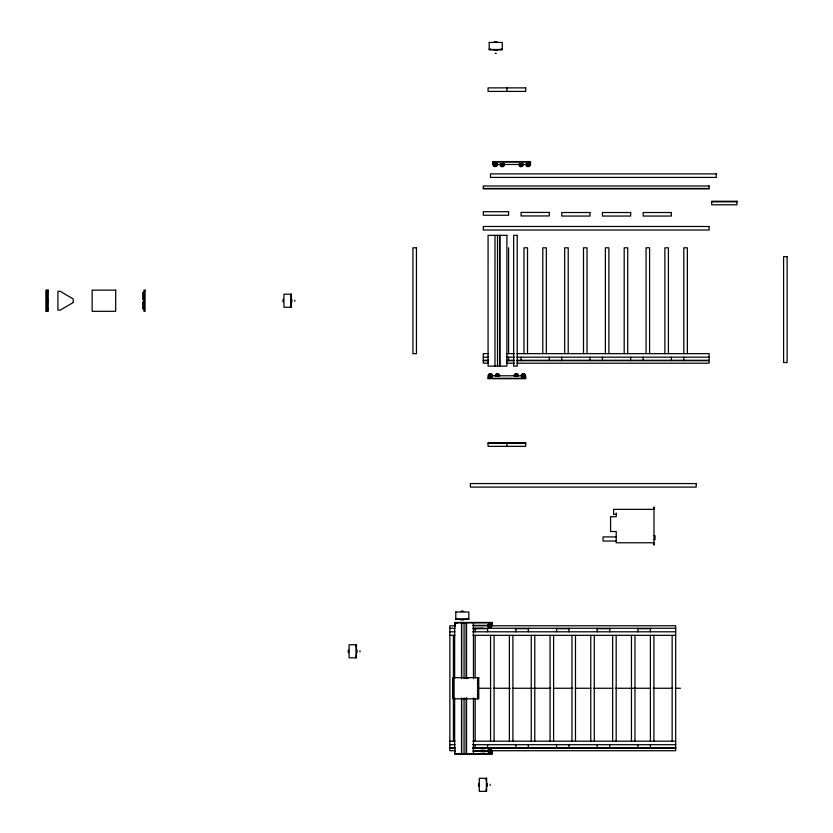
<?xml version="1.0" encoding="UTF-8"?>
<svg xmlns="http://www.w3.org/2000/svg" width="833" height="833" viewBox="0 0 833 833"><rect width="100%" height="100%" fill="white"/><g stroke="black" fill="none" stroke-linecap="round" stroke-linejoin="round"><path stroke-width="1.25" d="M488.607 626.551L489.419 625.083L490.741 625.198L491.241 626.801L489.117 627.416L488.607 626.551L489.419 625.083M491.689 376.766L491.397 377.661L490.137 377.943L489.169 376.412M489.117 374.35L489.627 375.954L491.751 375.339L491.241 373.736L489.929 373.621L489.117 374.35L489.783 375.464L490.793 375.673L491.074 374.965M489.648 753.292L488.679 751.772A2.041 1.427 0.1 0 1 489.117 749.263A2.041 1.427 0.1 0 1 491.959 750.731A2.041 1.427 0.1 0 1 488.732 751.72L489.648 753.292L490.897 753.022M488.617 750.45L489.429 748.971L490.741 749.096L491.251 750.7L489.127 751.304L488.617 750.45L489.429 749.721M488.961 623.49L488.961 624.386L490.221 624.115L490.221 623.219L488.961 623.49L488.679 624.386M489.117 627.416L488.617 625.812M489.627 375.954L489.627 375.214L491.751 374.6M489.127 751.304L488.617 749.71M489.929 374.361L489.929 373.621M490.137 377.943L490.148 377.037M490.429 627.541L490.439 626.791M490.939 376.079L490.939 375.329M490.439 751.428L491.251 749.96M490.741 625.198L491.241 626.801M491.241 373.736L491.751 375.339M491.397 377.661L491.397 376.766M490.741 749.096L491.251 750.7M491.189 624.74L490.221 623.219M493.907 165.673L494.719 164.195L496.041 164.32L496.541 165.913L494.417 166.527L493.907 165.673L494.719 164.195M494.261 163.507L494.261 162.602L495.52 162.331L496.489 163.851M495.52 163.226L495.52 162.331M495.729 166.652L496.541 165.173M496.541 165.913L496.041 164.32M522.041 375.089L522.853 373.621L524.176 373.736L524.675 375.339L522.551 375.954L522.041 375.089L522.853 373.621M522.551 375.954L522.052 374.35M524.332 377.661L524.613 375.87L524.332 377.661L523.072 377.943L523.072 377.037M523.863 376.079L524.675 374.6M524.176 373.736L524.675 375.339M526.841 165.673L527.653 164.195L528.965 164.32L529.476 165.913L527.351 166.527L526.841 165.673L527.653 164.195M527.185 163.507L527.195 162.602L528.445 162.331L529.413 163.851L528.445 162.331M527.351 166.527L526.841 164.924M528.663 166.652L529.476 165.173M529.476 165.913L528.965 164.32M528.538 164.611L528.518 165.507M524.103 375.225L523.155 375.714L522.728 374.954M493.979 163.507L494.261 162.602M496.197 163.851L496.489 162.956M526.904 163.507L527.195 162.602M529.132 163.851L529.413 162.956M489.169 377.318L489.46 376.412M490.897 624.74L491.189 623.844M488.679 752.668L488.961 751.772M496.749 376.099L498.217 376.068M515.565 376.099L517.033 376.068M503.559 164.767L503.247 166.413L501.966 166.673L501.018 166.027L501.331 165.111M522.374 165.507L522.062 166.413L520.781 166.673L519.834 166.027L520.146 165.111M496.208 374.767L496.53 373.85L497.801 373.59L498.759 374.975M498.436 375.152L498.759 374.246M515.346 373.85L515.023 375.496L515.346 373.85L517.574 374.246M490.606 624.302L490.2 623.646M489.408 623.771L489.273 624.313M489.408 752.053L489.502 752.803L490.606 752.584M527.643 164.684L527.778 165.496M489.408 625.562L489.398 626.291M489.419 750.2C488.419 751.658 491.959 750.877 490.137 750.075M501.466 164.84L501.466 163.955L503.59 163.372L502.768 164.986L500.987 163.976M520.281 164.84L520.281 163.955L522.406 163.372L521.583 164.986L519.802 163.976M496.187 376.006L498.311 375.423L498.79 376.297M515.002 376.006L515.825 375.287L517.605 376.297M481.578 751.366L482.401 750.637L484.181 751.647M501.82 163.716L502.216 164.632L502.716 163.695M528.611 163.622L528.049 162.727L527.737 163.632M521.573 164.518L520.677 164.538M494.781 162.831L495.656 162.82M502.653 163.674L501.924 163.674M521.468 163.674L520.74 163.674M456.036 623.49L457.286 623.219M482.755 750.991L482.307 751.835M492.876 161.977L530.517 161.977M496.77 164.476L526.623 164.476M483.296 188.435L709.102 188.435M711.663 201.846L736.945 201.846M47.065 292.498L48.241 292.498M143.901 292.498L142.724 292.498L142.724 299.547L143.901 299.547M47.065 299.547L48.241 299.547M47.065 301.9L48.241 301.9M143.901 301.9L142.724 301.9L142.724 308.96L143.901 308.96M47.065 308.96L48.241 308.96M488.492 353.65L483.296 353.65L483.296 363.198L488.492 363.198M506.662 353.65L514.45 353.65M517.043 353.65L709.102 353.65L709.102 363.198L517.043 363.198M483.296 357.18L488.492 357.18M506.662 357.18L514.45 357.18M517.043 357.18L709.102 357.18M483.296 360.283L488.492 360.283M506.662 360.283L514.45 360.283M517.043 360.283L709.102 360.283M483.296 360.699L488.492 360.699M506.662 360.699L514.45 360.699M517.043 360.699L709.102 360.699M506.662 363.198L514.45 363.198M491.97 375.787L521.812 375.787M488.076 378.286L525.706 378.286M488.076 443.395L525.706 443.395M653.999 509.359L613.64 509.359L613.64 514.346L616.222 514.346M653.999 535.723L655.04 535.723L655.04 539.565L653.999 539.565M616.222 536.921L603.05 536.921L603.05 541.044L616.222 541.044M653.999 542.762L616.222 542.762L616.222 531.516L610.579 531.516L610.579 516.699L616.222 516.699L616.222 513.034M454.651 622.865L492.282 622.865M472.821 625.364L488.388 625.364M455.068 625.781L449.872 625.781L449.872 750.72L455.068 750.72M473.238 625.781L488.804 625.781M491.397 625.781L675.678 625.781L675.678 750.72L491.397 750.72M449.872 628.269L455.068 628.269M472.613 628.269L675.678 628.269M473.894 628.561L482.88 628.269M474.529 628.686L487.513 628.686M514.763 628.686L529.038 628.686M556.288 628.686L569.262 628.686M596.511 628.686L610.787 628.686M638.047 628.686L651.021 628.686M449.872 631.799L455.068 631.799M472.634 631.799L675.678 631.799M449.872 635.329L455.068 635.329M472.811 635.329L675.678 635.329M478.007 688.256L490.991 688.256M493.584 688.256L510.452 688.256M513.045 688.256L550.675 688.256M553.279 688.256L572.74 688.256M575.332 688.256L590.909 688.256M593.502 688.256L612.973 688.256M615.566 688.256L650.604 688.256M653.197 688.256L672.668 688.256M675.261 688.256L680.446 688.256M449.872 741.172L455.068 741.172M472.811 741.172L675.678 741.172M449.872 744.702L455.068 744.702M472.634 744.702L675.678 744.702M449.872 747.638L454.933 747.638M472.634 747.638L475.164 747.638M487.628 747.638L515.856 747.638M528.32 747.638L556.548 747.638M569.012 747.638L597.23 747.638M609.704 747.638L637.922 747.638M650.396 747.638L675.678 747.638M449.872 747.815L455.068 747.815M473.238 747.815L675.678 747.815M449.872 748.232L455.068 748.232M472.634 748.232L675.678 748.232M473.238 750.72L488.804 750.72M472.821 751.147L488.388 751.147M454.651 753.646L492.282 753.646M495.177 41.65L496.312 41.65M494.281 41.879L497.218 41.889M489.45 49.137L490.762 49.147M500.685 49.168L502.007 49.168M489.2 49.491L502.257 49.522M494.261 50.365L497.197 50.376M495.156 53.322L496.291 53.322M461.753 611.193L462.888 611.203M460.857 611.432L463.783 611.432M456.026 618.69L457.348 618.69M467.261 618.711L468.583 618.711M455.776 619.044L468.833 619.065M460.836 619.919L463.773 619.919M461.732 622.865L462.867 622.865M527.653 164.934L528.965 165.059M494.719 164.934L496.031 165.059M522.551 375.214L523.874 375.329M489.419 625.822L490.731 625.947L490.304 625.489M489.127 750.564L490.439 750.689M522.104 377.318L523.072 377.943M493.917 164.924L494.417 165.788M521.937 163.393L522.406 164.257M503.111 163.393L503.59 164.257M524.072 376.964L523.28 377.536L522.645 376.985M491.137 376.964L490.533 377.536L489.71 376.985M687.35 353.65L687.35 247.807L683.82 247.807L683.82 353.65M683.82 357.18L683.82 360.699M672.148 635.329L672.148 741.172M671.346 357.18L671.346 360.699M668.41 353.65L668.41 247.807L664.88 247.807L664.88 353.65M653.915 635.329L653.915 741.172M653.666 509.359L653.999 506.964L653.999 545.157L653.666 542.762M650.396 628.269L650.396 631.799M650.396 635.329L650.396 741.172M650.396 744.702L650.396 748.232M649.594 353.65L649.594 247.807L646.064 247.807L646.064 353.65M643.128 357.18L643.128 360.699M637.922 628.269L637.922 631.799M637.922 744.702L637.922 748.232M634.985 635.329L634.985 741.172M631.456 635.329L631.456 741.172M630.664 357.18L630.664 360.699M627.718 353.65L627.718 247.807L624.188 247.807L624.188 353.65M616.17 635.329L616.17 741.172M612.64 635.329L612.64 741.172M609.704 628.269L609.704 631.799M609.704 744.702L609.704 748.232M608.902 353.65L608.902 247.807L605.372 247.807L605.372 353.65M602.436 357.18L602.436 360.699M597.23 628.269L597.23 631.799M597.23 744.702L597.23 748.232M594.293 635.329L594.293 741.172M590.764 635.329L590.764 741.172M589.972 357.18L589.972 360.699M587.026 353.65L587.026 247.807L583.496 247.807L583.496 353.65M575.478 635.329L575.478 741.172M571.948 635.329L571.948 741.172M569.012 628.269L569.012 631.799M569.012 744.702L569.012 748.232M568.21 353.65L568.21 247.807L564.68 247.807L564.68 353.65M561.744 357.18L561.744 360.699M556.548 628.269L556.548 631.799M556.548 744.702L556.548 748.232M553.601 635.329L553.601 741.172M550.072 635.329L550.072 741.172M549.28 357.18L549.28 360.699M546.333 353.65L546.333 247.807L542.814 247.807L542.814 353.65M534.786 635.329L534.786 741.172M531.256 635.329L531.256 741.172M530.517 164.476L530.517 161.571L492.876 161.571L492.876 164.476M528.32 628.269L528.32 631.799M528.32 744.702L528.32 748.232M527.518 353.65L527.518 247.807L523.988 247.807L523.988 353.65M525.706 375.787L525.706 378.703L488.076 378.703L488.076 375.787M522.062 165.684L522.062 166.413M521.583 164.101L521.583 164.986M521.052 357.18L521.052 360.699M520.781 165.944L520.781 166.673M519.834 165.288L519.834 166.027M517.126 375.423L517.126 376.318M516.616 373.59L516.616 374.329M515.825 375.287L515.825 376.172M515.856 628.269L515.856 631.799M515.856 744.702L515.856 748.232M512.909 635.329L512.909 741.172M509.38 635.329L509.38 741.172M508.588 247.807L508.588 353.65M508.588 357.18L508.588 360.699M506.891 87.882L506.891 91.411M506.891 442.802L506.891 446.332M503.247 165.684L503.247 166.413M502.768 164.101L502.768 164.986M501.966 166.673L501.018 165.288L501.018 166.027M499.987 235.343L499.987 366.114M499.571 235.343L499.571 366.114M498.311 375.423L498.311 376.318M497.801 373.59L497.801 374.329M497.499 235.343L497.499 366.114M497.009 375.287L497.009 376.172M496.53 373.85L496.53 374.59M495 235.343L494.979 366.114M494.094 635.329L494.094 741.172M492.282 625.364L492.282 622.449L454.651 622.449L454.651 678.541M492.282 751.147L492.282 754.063L454.651 754.063L454.651 697.971M490.564 635.329L490.564 741.172M490.158 784.259L490.158 785.394M487.628 628.269L487.628 631.799M487.628 744.702L487.628 748.232M487.211 783.353L487.211 786.29M486.347 778.293L486.347 791.35M485.993 778.543L485.993 779.865M485.993 789.788L485.993 791.1M483.702 750.783L483.702 751.668L482.401 751.522L482.401 750.637M478.725 783.353L478.725 786.29M478.496 784.259L478.496 785.394M477.58 677.666L477.58 698.835M475.164 628.269L475.164 631.799M475.164 635.329L475.164 677.927M475.164 698.575L475.164 741.172M475.164 744.702L475.164 748.232M473.467 622.865L473.467 678.541M473.467 697.971L473.467 753.646M466.563 622.865L466.563 678.541M466.563 697.971L466.563 753.646M466.147 622.865L466.147 678.541M466.147 697.971L466.147 753.646M464.064 622.865L464.064 678.541M464.064 697.971L464.064 753.646M454.058 677.666L454.058 698.835M453.402 635.329L453.402 741.172M359.96 650.719L359.96 651.854M357.013 649.813L357.013 652.749M356.149 644.752L356.149 657.81M355.795 645.002L355.795 646.325M355.795 656.248L355.795 657.56M348.527 649.813L348.527 652.749M348.298 650.719L348.298 651.854M294.809 300.161L294.809 301.296M291.862 299.255L291.862 302.192M290.998 294.205L290.998 307.252M290.644 294.455L290.644 295.767M290.644 305.69L290.644 307.002M283.376 299.255L283.376 302.192M283.147 300.161L283.147 301.296M47.065 290.144L47.065 311.313M493.636 165.017A2.041 1.427 0.1 0 1 493.823 163.091A2.041 1.427 0.1 0 1 496.572 163.06A2.041 1.427 0.1 0 1 496.864 164.976M494.49 165.455A2.041 1.427 0.1 0 1 494.021 165.267M503.726 164.018A2.041 1.437 0 0 1 503.726 166.048A2.041 1.437 0 0 1 500.852 166.048A2.041 1.437 0 0 1 500.852 164.018M504.257 163.747A2.041 1.437 0 0 1 502.289 165.559A2.041 1.437 0 0 1 500.321 163.747M522.864 164.309A2.041 1.437 0 0 1 521.104 166.475A2.041 1.437 0 0 1 519.344 164.309M523.072 163.747A2.041 1.437 0 0 1 521.104 165.559A2.041 1.437 0 0 1 519.136 163.747M527.935 165.538A2.041 1.427 0.1 0 1 526.269 163.601A2.041 1.427 0.1 0 1 529.371 162.987A2.041 1.427 0.1 0 1 529.424 165.246M525.227 375.579A2.041 1.427 0.1 0 1 523.134 377.557A2.041 1.427 0.1 0 1 521.718 375.298M524.571 374.996A2.041 1.427 0.1 0 1 524.946 375.256M514.336 375.61A2.041 1.437 0 0 1 516.564 373.809A2.041 1.437 0 0 1 518.064 375.954M514.263 376.152A2.041 1.437 0 0 1 516.304 374.715A2.041 1.437 0 0 1 518.334 376.152M495.718 375.954A2.041 1.437 0 0 1 497.218 373.809A2.041 1.437 0 0 1 499.446 375.61M495.448 376.152A2.041 1.437 0 0 1 497.488 374.715A2.041 1.437 0 0 1 499.519 376.152M492.022 375.256A2.041 1.427 0.1 0 1 490.731 377.547A2.041 1.427 0.1 0 1 488.534 375.621M488.794 375.298A2.041 1.427 0.1 0 1 489.158 375.027M467.261 698.512A2.041 1.458 -89.9 0 1 466.876 698.502M466.355 698.512A2.041 1.458 -89.9 0 1 465.98 698.502M466.241 678.385A2.041 1.458 -89.9 0 1 468.011 678.437M465.335 678.385A2.041 1.458 -89.9 0 1 467.105 678.437M455.13 626.499A2.041 1.427 0.1 0 1 455.359 625.094M455.13 625.583A2.041 1.427 0.1 0 1 455.359 624.167M488.721 626.156A2.041 1.427 0.1 0 1 488.19 624.271A2.041 1.427 0.1 0 1 490.835 623.74A2.041 1.427 0.1 0 1 491.824 625.531M491.949 751.293A2.041 1.427 0.1 0 1 489.19 752.824A2.041 1.427 0.1 0 1 488.669 750.387M491.147 750.356A2.041 1.427 0.1 0 1 491.803 750.929M484.837 750.221A2.041 1.437 0 0 1 484.317 751.616M481.11 751.314A2.041 1.437 0 0 1 480.912 750.221M483.4 750.116A2.041 1.437 0 0 1 484.837 751.876M480.912 751.876A2.041 1.437 0 0 1 482.349 750.116M455.141 751.137A2.041 1.427 0.1 0 1 455.11 750.054M455.141 752.064A2.041 1.427 0.1 0 1 455.11 750.981M455.797 611.984L455.776 619.325L468.833 619.356L468.844 612.016L455.797 611.984M489.221 42.441L489.2 49.782L502.257 49.803L502.268 42.462L489.221 42.441M73.21 302.494L60.268 310.136L57.914 310.136L57.914 291.321L60.268 291.321L73.21 298.964L73.21 302.494M525.706 87.882L488.076 87.882L488.076 91.411L525.706 91.411L525.706 87.882M716.276 173.889L490.481 173.889L490.481 177.419L716.276 177.419L716.276 173.889M709.102 185.946L483.296 185.946L483.296 188.852L709.102 188.852L709.102 185.946M736.945 201.253L711.663 201.253L711.663 204.783L736.945 204.783L736.945 201.253M508.588 211.717L483.296 211.717L483.296 215.247L508.588 215.247L508.588 211.717M549.28 212.425L521.052 212.425L521.052 215.955L549.28 215.955L549.28 212.425M589.972 212.519L561.744 212.519L561.744 216.049L589.972 216.049L589.972 212.519M630.664 212.519L602.436 212.519L602.436 216.049L630.664 216.049L630.664 212.519M671.346 212.519L643.128 212.519L643.128 216.049L671.346 216.049L671.346 212.519M709.102 226.482L483.296 226.482L483.296 230.012L709.102 230.012L709.102 226.482M506.891 235.343L488.076 235.343L488.076 366.114L506.891 366.114L506.891 235.343M517.199 235.343L513.669 235.343L513.669 366.114L517.199 366.114L517.199 235.343M416.448 247.807L412.918 247.807L412.918 353.65L416.448 353.65L416.448 247.807M787.112 256.689L783.593 256.689L783.593 362.532L787.112 362.532L787.112 256.689M48.241 290.144L45.888 290.144L45.888 311.313L48.241 311.313L48.241 290.144M115.683 290.144L92.14 290.144L92.161 311.313L115.683 311.313L115.683 290.144M145.077 290.144L143.901 290.144L143.901 311.313L145.077 311.313L145.077 290.144M291.279 294.205L283.938 294.205L283.938 307.252L291.279 307.252L291.279 294.205M525.706 442.802L488.076 442.802L488.076 446.332L525.706 446.332L525.706 442.802M696.211 483.567L470.416 483.567L470.416 487.097L696.211 487.097L696.211 483.567M356.43 644.752L349.089 644.752L349.089 657.81L356.43 657.81L356.43 644.752M478.756 677.666L452.881 677.666L452.881 698.835L478.756 698.835L478.756 677.666M486.628 778.293L479.287 778.293L479.287 791.35L486.628 791.35L486.628 778.293M461.576 678.541L461.576 622.865L461.555 678.541M461.576 753.646L461.576 697.971L461.555 753.646M494.021 166.194A2.041 1.427 0.1 0 0 497.249 165.215A2.041 1.427 0.1 0 0 494.417 163.747A2.041 1.427 0.1 0 0 494.021 166.194M526.945 166.194A2.041 1.427 0.1 0 0 530.184 165.215A2.041 1.427 0.1 0 0 527.341 163.747A2.041 1.427 0.1 0 0 526.945 166.194M522.156 376.36A2.041 1.427 0.1 0 0 525.384 375.381A2.041 1.427 0.1 0 0 522.551 373.913A2.041 1.427 0.1 0 0 522.156 376.36M489.221 376.36A2.041 1.427 0.1 0 0 492.459 375.381A2.041 1.427 0.1 0 0 489.617 373.913A2.041 1.427 0.1 0 0 489.221 376.36M488.721 627.082A2.041 1.427 0.1 0 0 491.949 626.093A2.041 1.427 0.1 0 0 489.117 624.635A2.041 1.427 0.1 0 0 488.721 627.082"/></g></svg>
